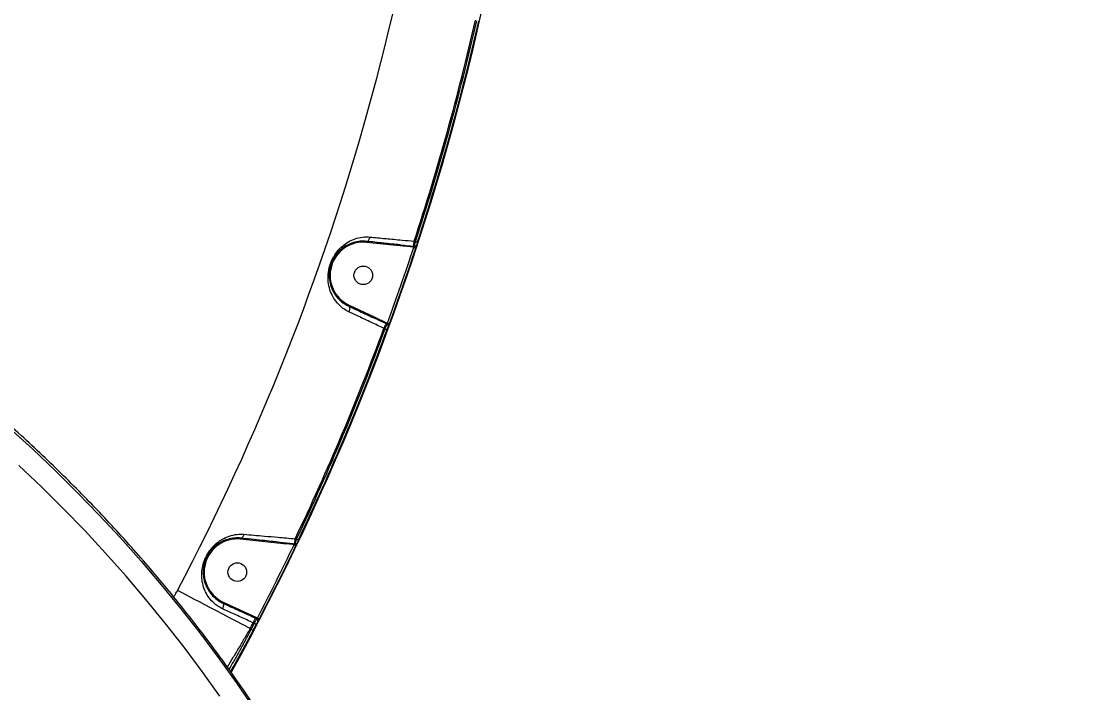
# Model space of a CAD drawing. Header units: millimetres. Extents: x -7098 to 6497, y -6127 to 5201.
# Drawn here: x -568 to -56, y 138 to 462 of the extents above; entities that cross this region are included whole.
import ezdxf

# ---------------------------------------------------------------- set-up
doc = ezdxf.new("R2010")
doc.units = ezdxf.units.MM
doc.layers.add('DIKOM_ОБЪЕКТ', color=7, linetype='Continuous')
doc.layers.add('DIKOM_РАЗМЕР_ЗОНА', color=7, linetype='Continuous')
doc.styles.add('style1', font='arial.ttf', dxfattribs={"width": 0.8})
doc.dimstyles.new('1-50', dxfattribs={"dimtxt": 300, "dimasz": 200, "dimexe": 100, "dimexo": 0, "dimgap": 100, "dimtad": 1, "dimdec": 0, "dimtxsty": 'style1', "dimcen": 0, "dimclrd": 7, "dimclre": 7, "dimadec": 1, "dimazin": 2, "dimtfac": 1, "dimtdec": 0, "dimtmove": 1, "dimatfit": 3, "dimfxl": 0, "dimlwd": 25, "dimlwe": 18, "dimarcsym": 0})

# ---------------------------------------------------------------- blocks, each defined once
blk = doc.blocks.new('*D19')
at = {"layer": 'Defpoints', "color": 0, "transparency": 16777216}
for p in [(-3422.39, 1730.25), (4498.46, 1730.25), (-3422.39, -5447.23)]:
    blk.add_point(p, dxfattribs=at)
at = {"layer": 'DIKOM_РАЗМЕР_ЗОНА', "color": 7, "lineweight": 18, "transparency": 16777216}
for p, q in [((-3422.39, 1730.25), (-3422.39, -5547.23)), ((4498.46, 1730.25), (4498.46, -5547.23))]:
    blk.add_line(p, q, dxfattribs=at)
at = {"layer": 'DIKOM_РАЗМЕР_ЗОНА', "color": 7, "lineweight": 25, "transparency": 16777216}
blk.add_line((4298.46, -5447.23), (-3222.39, -5447.23), dxfattribs=at)
at = {"layer": 'DIKOM_РАЗМЕР_ЗОНА', "color": 7, "transparency": 16777216}
for points in [[(-3222.39, -5413.9), (-3222.39, -5480.57), (-3422.39, -5447.23)], [(4298.46, -5413.9), (4298.46, -5480.57), (4498.46, -5447.23)]]:
    blk.add_solid(points, dxfattribs=at)
at = {"layer": 'DIKOM_РАЗМЕР_ЗОНА', "color": 0, "transparency": 16777216, "insert": (538.03, -5194.06), "char_height": 300, "attachment_point": 5, "style": 'style1'}
blk.add_mtext('7900', dxfattribs=at)
blk = doc.blocks.new('*D20')
at = {"layer": 'Defpoints', "color": 0, "transparency": 16777216}
for p in [(-611.97, 3700.63), (-5926, -2746.55), (-167.79, -2746.55)]:
    blk.add_point(p, dxfattribs=at)
at = {"layer": 'DIKOM_РАЗМЕР_ЗОНА', "color": 7, "lineweight": 18, "transparency": 16777216}
for p, q in [((-611.97, 3700.63), (-6026, 3700.63)), ((-167.79, -2746.55), (-6026, -2746.55))]:
    blk.add_line(p, q, dxfattribs=at)
at = {"layer": 'DIKOM_РАЗМЕР_ЗОНА', "color": 7, "lineweight": 25, "transparency": 16777216}
blk.add_line((-5926, 3500.63), (-5926, -2546.55), dxfattribs=at)
at = {"layer": 'DIKOM_РАЗМЕР_ЗОНА', "color": 7, "transparency": 16777216}
for points in [[(-5959.34, 3500.63), (-5892.67, 3500.63), (-5926, 3700.63)], [(-5959.34, -2546.55), (-5892.67, -2546.55), (-5926, -2746.55)]]:
    blk.add_solid(points, dxfattribs=at)
at = {"layer": 'DIKOM_РАЗМЕР_ЗОНА', "color": 0, "transparency": 16777216, "insert": (-6179.18, 477.04), "char_height": 300, "attachment_point": 5, "rotation": 90, "style": 'style1'}
blk.add_mtext('6450', dxfattribs=at)
blk = doc.blocks.new('*D18')
at = {"layer": 'Defpoints', "color": 0, "transparency": 16777216}
for p in [(-621.7, 5200.63), (-6648, -4870.84), (-133.42, -4870.84)]:
    blk.add_point(p, dxfattribs=at)
at = {"layer": 'DIKOM_РАЗМЕР_ЗОНА', "color": 7, "lineweight": 18, "transparency": 16777216}
for p, q in [((-621.7, 5200.63), (-6748, 5200.63)), ((-133.42, -4870.84), (-6748, -4870.84))]:
    blk.add_line(p, q, dxfattribs=at)
at = {"layer": 'DIKOM_РАЗМЕР_ЗОНА', "color": 7, "lineweight": 25, "transparency": 16777216}
blk.add_line((-6648, 5000.63), (-6648, -4670.84), dxfattribs=at)
at = {"layer": 'DIKOM_РАЗМЕР_ЗОНА', "color": 7, "transparency": 16777216}
for points in [[(-6681.34, 5000.63), (-6614.67, 5000.63), (-6648, 5200.63)], [(-6681.34, -4670.84), (-6614.67, -4670.84), (-6648, -4870.84)]]:
    blk.add_solid(points, dxfattribs=at)
at = {"layer": 'DIKOM_РАЗМЕР_ЗОНА', "color": 0, "transparency": 16777216, "insert": (-6901.18, 458.27), "char_height": 300, "attachment_point": 5, "rotation": 90, "style": 'style1'}
blk.add_mtext('10100', dxfattribs=at)
blk = doc.blocks.new('*D17')
at = {"layer": 'Defpoints', "color": 0, "transparency": 16777216}
for p in [(-5422.39, 1752.13), (6497.47, 1509.82), (-5422.39, -6026.73)]:
    blk.add_point(p, dxfattribs=at)
at = {"layer": 'DIKOM_РАЗМЕР_ЗОНА', "color": 7, "lineweight": 18, "transparency": 16777216}
for p, q in [((-5422.39, 1752.13), (-5422.39, -6126.73)), ((6497.47, 1509.82), (6497.47, -6126.73))]:
    blk.add_line(p, q, dxfattribs=at)
at = {"layer": 'DIKOM_РАЗМЕР_ЗОНА', "color": 7, "lineweight": 25, "transparency": 16777216}
blk.add_line((6297.47, -6026.73), (-5222.39, -6026.73), dxfattribs=at)
at = {"layer": 'DIKOM_РАЗМЕР_ЗОНА', "color": 7, "transparency": 16777216}
for points in [[(-5222.39, -5993.4), (-5222.39, -6060.07), (-5422.39, -6026.73)], [(6297.47, -5993.4), (6297.47, -6060.07), (6497.47, -6026.73)]]:
    blk.add_solid(points, dxfattribs=at)
at = {"layer": 'DIKOM_РАЗМЕР_ЗОНА', "color": 0, "transparency": 16777216, "insert": (537.54, -5773.56), "char_height": 300, "attachment_point": 5, "style": 'style1'}
blk.add_mtext('11900', dxfattribs=at)

msp = doc.modelspace()

# ---------------------------------------------------------------- linework, layer by layer
at = {"layer": 'DIKOM_ОБЪЕКТ', "color": 7, "linetype": 'Continuous', "lineweight": 15}
for p, q in [((-385.18, 353.87), (-401.23, 355.58)), ((-378.57, 353.2), (-385.18, 353.87)), ((-378.52, 353.69), (-378.11, 353.65)), ((-378.25, 356.15), (-377.58, 356.07)), ((-378.43, 353.19), (-378.57, 353.2)), ((-409.66, 325.19), (-397.54, 319.55)), ((-397.54, 319.55), (-391.64, 316.77)), ((-392.29, 313.81), (-392.89, 314.09)), ((-391.32, 316.07), (-391.85, 316.32)), ((-391.64, 316.77), (-391.18, 316.55)), ((-442.88, 210.25), (-462.05, 212.29)), ((-435.97, 210.05), (-435.74, 210.03)), ((-435.7, 212.5), (-435.01, 212.43)), ((-470.48, 181.9), (-460.64, 177.33)), ((-460.64, 177.33), (-454.76, 174.55)), ((-454.26, 173.78), (-454.97, 174.1)), ((-454.76, 174.55), (-453.95, 174.17)), ((-457.46, 169.1), (-456.89, 168.76)), ((-455.41, 171.59), (-456.01, 171.87))]:
    msp.add_line(p, q, dxfattribs=at)
at = {"layer": 'DIKOM_ОБЪЕКТ', "color": 7, "linetype": 'Continuous', "lineweight": 15, "flags": 128}
for points in [[(-401.23, 355.58), (-401.22, 355.67), (-401.21, 355.77), (-401.2, 355.85), (-401.19, 355.93), (-401.19, 355.99), (-401.18, 356.03), (-401.18, 356.06), (-401.18, 356.07)], [(-385.18, 353.87), (-385.17, 353.96), (-385.16, 354.06), (-385.15, 354.14), (-385.15, 354.22), (-385.14, 354.28), (-385.13, 354.33), (-385.13, 354.35), (-385.13, 354.36)], [(-378.57, 353.2), (-378.56, 353.29), (-378.55, 353.37), (-378.54, 353.45), (-378.53, 353.52), (-378.53, 353.59), (-378.52, 353.64), (-378.52, 353.67), (-378.52, 353.69)], [(-378.52, 353.69), (-378.5, 353.8), (-378.48, 353.99), (-378.46, 354.23), (-378.43, 354.54), (-378.39, 354.9), (-378.35, 355.29), (-378.3, 355.71), (-378.25, 356.15)], [(-377.58, 356.07), (-377.4, 356.01), (-377.23, 355.96), (-377.07, 355.91), (-376.93, 355.86), (-376.81, 355.82), (-376.72, 355.79), (-376.66, 355.77), (-376.63, 355.76)], [(-378.43, 353.19), (-378.25, 353.13), (-378.08, 353.07), (-377.92, 353.02), (-377.77, 352.97), (-377.65, 352.93), (-377.57, 352.9), (-377.51, 352.88), (-377.48, 352.88)], [(-409.66, 325.19), (-409.7, 325.1), (-409.74, 325.01), (-409.78, 324.93), (-409.81, 324.87), (-409.84, 324.81), (-409.85, 324.77), (-409.87, 324.74), (-409.87, 324.73)], [(-397.54, 319.55), (-397.58, 319.47), (-397.62, 319.38), (-397.66, 319.3), (-397.69, 319.23), (-397.71, 319.18), (-397.73, 319.14), (-397.75, 319.11), (-397.75, 319.1)], [(-391.85, 316.32), (-391.9, 316.22), (-391.97, 316.06), (-392.08, 315.83), (-392.21, 315.55), (-392.36, 315.22), (-392.53, 314.86), (-392.7, 314.48), (-392.89, 314.09)], [(-392.29, 313.81), (-392.11, 313.74), (-391.94, 313.68), (-391.78, 313.62), (-391.64, 313.57), (-391.52, 313.52), (-391.43, 313.49), (-391.37, 313.47), (-391.35, 313.46)], [(-391.64, 316.77), (-391.68, 316.69), (-391.71, 316.61), (-391.75, 316.54), (-391.78, 316.48), (-391.8, 316.42), (-391.82, 316.37), (-391.84, 316.34), (-391.85, 316.32)], [(-391.18, 316.55), (-391, 316.49), (-390.83, 316.42), (-390.67, 316.37), (-390.53, 316.31), (-390.41, 316.27), (-390.32, 316.24), (-390.26, 316.22), (-390.24, 316.21)], [(-573.61, 265.93), (-562.43, 255.73), (-551.48, 245.32), (-540.77, 234.69), (-530.3, 223.87), (-520.08, 212.86), (-510.11, 201.65), (-500.4, 190.27), (-490.95, 178.71), (-481.77, 166.98), (-472.86, 155.09), (-464.24, 143.04), (-455.9, 130.84)], [(-472.07, 136.52), (-480.59, 148.43), (-489.39, 160.18), (-498.46, 171.77), (-507.79, 183.19), (-517.38, 194.44), (-527.23, 205.52), (-537.33, 216.4), (-547.67, 227.09), (-558.25, 237.59), (-569.07, 247.88)], [(-462.05, 212.29), (-462.04, 212.39), (-462.03, 212.48), (-462.02, 212.57), (-462.02, 212.64), (-462.01, 212.7), (-462, 212.75), (-462, 212.78), (-462, 212.79)], [(-442.88, 210.25), (-442.87, 210.34), (-442.86, 210.44), (-442.85, 210.52), (-442.84, 210.6), (-442.83, 210.66), (-442.83, 210.71), (-442.82, 210.74), (-442.82, 210.75)], [(-435.99, 209.8), (-435.99, 209.84), (-435.98, 209.89), (-435.98, 209.93), (-435.97, 209.96), (-435.97, 209.99), (-435.97, 210.02), (-435.97, 210.04), (-435.97, 210.05)], [(-435.97, 210.05), (-435.95, 210.16), (-435.93, 210.34), (-435.91, 210.59), (-435.88, 210.9), (-435.84, 211.25), (-435.8, 211.65), (-435.75, 212.07), (-435.7, 212.5)], [(-435.01, 212.43), (-434.84, 212.35), (-434.67, 212.27), (-434.52, 212.19), (-434.38, 212.13), (-434.27, 212.08), (-434.19, 212.04), (-434.13, 212.01), (-434.11, 212)], [(-436.26, 209.59), (-436.09, 209.5), (-435.92, 209.42), (-435.77, 209.35), (-435.64, 209.29), (-435.52, 209.23), (-435.44, 209.19), (-435.38, 209.16), (-435.36, 209.15)], [(-435.99, 209.8), (-435.83, 209.74), (-435.68, 209.71), (-435.53, 209.69), (-435.39, 209.68), (-435.27, 209.7), (-435.17, 209.73), (-435.09, 209.77), (-435.04, 209.84)], [(-457.46, 169.1), (-460.84, 170.88), (-464.18, 172.64), (-467.46, 174.37), (-470.66, 176.05), (-473.73, 177.67), (-476.65, 179.21), (-479.4, 180.65), (-481.95, 181.99), (-484.28, 183.22), (-486.36, 184.32), (-488.17, 185.27), (-489.71, 186.08), (-490.95, 186.74), (-491.89, 187.23), (-492.52, 187.56)], [(-470.48, 181.9), (-470.52, 181.81), (-470.56, 181.73), (-470.6, 181.65), (-470.63, 181.58), (-470.66, 181.52), (-470.68, 181.48), (-470.69, 181.46), (-470.69, 181.45)], [(-460.64, 177.33), (-460.68, 177.24), (-460.72, 177.16), (-460.76, 177.08), (-460.79, 177.01), (-460.82, 176.95), (-460.84, 176.91), (-460.85, 176.89), (-460.85, 176.88)], [(-454.97, 174.1), (-455.01, 174), (-455.09, 173.84), (-455.2, 173.61), (-455.33, 173.33), (-455.48, 173.01), (-455.64, 172.65), (-455.82, 172.26), (-456.01, 171.87)], [(-454.76, 174.55), (-454.8, 174.47), (-454.83, 174.39), (-454.87, 174.32), (-454.9, 174.26), (-454.92, 174.2), (-454.94, 174.16), (-454.96, 174.12), (-454.97, 174.1)], [(-453.95, 174.17), (-453.78, 174.09), (-453.62, 174), (-453.47, 173.92), (-453.34, 173.85), (-453.22, 173.8), (-453.14, 173.75), (-453.09, 173.73), (-453.07, 173.71)], [(-455.41, 171.59), (-455.24, 171.5), (-455.08, 171.42), (-454.93, 171.34), (-454.79, 171.27), (-454.68, 171.21), (-454.6, 171.17), (-454.54, 171.14), (-454.52, 171.13)], [(-456.89, 168.76), (-456.73, 168.67), (-456.56, 168.58), (-456.41, 168.5), (-456.28, 168.43), (-456.17, 168.38), (-456.09, 168.33), (-456.03, 168.3), (-456.01, 168.29)]]:
    msp.add_lwpolyline(points, dxfattribs=at)
at = {"layer": 'DIKOM_ОБЪЕКТ', "color": 7, "linetype": 'Continuous', "lineweight": 15}
for centre in [(-402.83, 339.66), (-463.65, 196.37)]:
    msp.add_circle(centre, 4.5, dxfattribs=at)
for centre, radius, start, end in [((-1526.29, 731.99), 1210, 331.13785, 359.95261), ((-1526.29, 731.99), 1168.37, 332.22698, 356.77302), ((-1526.29, 731.99), 1208, 341.87275, 347.12725), ((-1526.29, 731.99), 1208.65, 341.87943, 347.12057), ((-1526.29, 731.99), 1209.65, 341.87943, 347.12057), ((-402.83, 339.66), 16, 84.2734, 244.7266), ((-378, 354.64), 0.997, 263.6626, 341.1244), ((-1526.29, 731.99), 1208.75, 339.89821, 341.73697), ((-1526.29, 731.99), 1209.75, 339.89821, 341.73697), ((-1526.29, 731.99), 1208, 334.52992, 339.76044), ((-1526.29, 731.99), 1208.65, 334.54093, 339.75788), ((-1526.29, 731.99), 1209.65, 334.54093, 339.75788), ((-391.73, 315.17), 0.999, 340.5709, 65.1698), ((-463.65, 196.37), 16, 84.2734, 244.7266), ((-435.62, 211.01), 0.995, 263.4778, 333.8258), ((-1526.29, 731.99), 1208.75, 332.51743, 334.39379), ((-1526.29, 731.99), 1209.75, 332.51743, 334.39379), ((-1526.29, 731.99), 1208, 332.22698, 332.37538), ((-1526.29, 731.99), 1208.65, 332.22521, 332.37685), ((-1526.29, 731.99), 1209.65, 332.22521, 332.37685), ((-454.68, 172.87), 1, 333.28, 64.983)]:
    msp.add_arc(centre, radius, start, end, dxfattribs=at)
for points, knots in [([(-409.84, 322.07), (-410.05, 322.17), (-411.11, 322.7), (-412.85, 323.84), (-414.99, 325.75), (-416.83, 328.07), (-418.43, 331.02), (-419.55, 334.45), (-419.96, 338.21), (-419.7, 341.44), (-419.15, 343.87), (-418.57, 345.68), (-417.82, 347.41), (-416.85, 349.2), (-415.63, 350.96), (-413.83, 353.01), (-411.47, 355.01), (-408.42, 356.75), (-405.04, 357.89), (-402.05, 358.28), (-400.23, 358.18), (-399.68, 358.15)], [0, 0, 0, 0, 0.013454, 0.066322, 0.11923, 0.183273, 0.24735, 0.32648, 0.405365, 0.467861, 0.499097, 0.530304, 0.561442, 0.592622, 0.634514, 0.676489, 0.748085, 0.81976, 0.893958, 0.968065, 1, 1, 1, 1]), ([(-401.18, 356.07), (-401.18, 356.07), (-401.68, 356.1), (-403.34, 356.23), (-406.07, 355.94), (-409.13, 355.01), (-411.9, 353.55), (-414.02, 351.87), (-415.66, 350.09), (-416.74, 348.6), (-417.62, 347.04), (-418.41, 345.23), (-418.88, 343.6), (-419.27, 341.5), (-419.43, 338.96), (-418.97, 335.7), (-417.9, 332.7), (-416.38, 330.11), (-414.66, 328.05), (-412.68, 326.34), (-411.06, 325.31), (-410.07, 324.83), (-409.87, 324.73), (-409.87, 324.73)], [0, 0, 0, 0, 0.000041, 0.032604, 0.10772, 0.184901, 0.256661, 0.32998, 0.370391, 0.411692, 0.440277, 0.469963, 0.516412, 0.52784, 0.587809, 0.665677, 0.746578, 0.811762, 0.87806, 0.931753, 0.986408, 0.999967, 1, 1, 1, 1]), ([(-401.18, 356.07), (-401.03, 356.09), (-400.74, 356.11), (-400.31, 356.5), (-399.95, 357.1), (-399.78, 357.66), (-399.7, 358.01), (-399.69, 358.1), (-399.68, 358.15)], [0, 0, 0, 0, 0.231626, 0.463242, 0.694872, 0.926479, 0.961026, 1, 1, 1, 1]), ([(-385.13, 354.36), (-386.47, 354.51), (-389.17, 354.79), (-393.21, 355.22), (-397.27, 355.66), (-399.87, 355.93), (-401.18, 356.07)], [0, 0, 0, 0, 0.238039, 0.478157, 0.73771, 1, 1, 1, 1]), ([(-399.68, 358.15), (-398.45, 358.03), (-395.99, 357.8), (-392.1, 357.44), (-388.13, 357.07), (-383.53, 356.64), (-380.21, 356.33), (-378.25, 356.15)], [0, 0, 0, 0, 0.187286, 0.37655, 0.557007, 0.739195, 1, 1, 1, 1]), ([(-385.13, 354.36), (-384.8, 354.33), (-383.14, 354.16), (-380.93, 353.95), (-379.06, 353.75), (-378.52, 353.69)], [0, 0, 0, 0, 0.150428, 0.752133, 1, 1, 1, 1]), ([(-378.43, 353.19), (-378.39, 353.24), (-378.31, 353.34), (-378.21, 353.49), (-378.14, 353.59), (-378.11, 353.63), (-378.11, 353.65), (-378.11, 353.65), (-378.11, 353.65)], [0, 0, 0, 0, 0.263017, 0.516001, 0.752086, 0.941066, 0.974185, 1, 1, 1, 1]), ([(-378.11, 353.65), (-378.11, 353.66), (-378.1, 353.71), (-378.06, 353.94), (-377.95, 354.49), (-377.78, 355.24), (-377.65, 355.79), (-377.58, 356.07)], [0, 0, 0, 0, 0.028633, 0.267098, 0.510161, 0.755653, 1, 1, 1, 1]), ([(-377.06, 354.32), (-377.06, 354.32), (-377.06, 354.28), (-377.09, 354.15), (-377.19, 353.82), (-377.32, 353.37), (-377.43, 353.04), (-377.48, 352.88)], [0, 0, 0, 0, 0.027861, 0.264998, 0.507701, 0.753931, 1, 1, 1, 1]), ([(-376.63, 355.76), (-376.69, 355.6), (-376.8, 355.26), (-376.93, 354.82), (-377.02, 354.49), (-377.05, 354.36), (-377.06, 354.32), (-377.06, 354.32)], [0, 0, 0, 0, 0.245768, 0.49177, 0.734282, 0.971531, 1, 1, 1, 1]), ([(-350.08, -200.49), (-350.09, -198.25), (-350.11, -191.78), (-350.38, -181.06), (-350.99, -168.31), (-351.92, -155.55), (-353.14, -142.76), (-354.67, -129.97), (-356.5, -117.17), (-358.63, -104.38), (-361.06, -91.59), (-363.79, -78.82), (-366.82, -66.07), (-370.15, -53.35), (-373.77, -40.66), (-377.69, -28.02), (-381.9, -15.41), (-386.39, -2.87), (-391.18, 9.63), (-396.24, 22.05), (-401.59, 34.41), (-407.22, 46.68), (-413.13, 58.88), (-419.31, 70.98), (-425.76, 82.99), (-432.48, 94.9), (-439.47, 106.71), (-446.71, 118.4), (-454.21, 129.97), (-461.97, 141.41), (-469.97, 152.73), (-478.22, 163.91), (-486.72, 174.96), (-495.45, 185.85), (-504.41, 196.6), (-513.61, 207.18), (-523.02, 217.61), (-532.66, 227.87), (-542.51, 237.95), (-552.58, 247.86), (-562.84, 257.59), (-573.31, 267.13), (-583.98, 276.48), (-594.83, 285.63), (-605.87, 294.58), (-617.08, 303.33), (-628.47, 311.87), (-640.03, 320.18), (-649.61, 326.84), (-655.37, 330.67), (-657.18, 331.86)], [0, 0, 0, 0, 0.011262, 0.032523, 0.053786, 0.07505, 0.096315, 0.117582, 0.138851, 0.160121, 0.181393, 0.202666, 0.22394, 0.245215, 0.266492, 0.28777, 0.309049, 0.330329, 0.351611, 0.372893, 0.394176, 0.41546, 0.436744, 0.45803, 0.479316, 0.500603, 0.52189, 0.543178, 0.564467, 0.585756, 0.607045, 0.628335, 0.649626, 0.670916, 0.692207, 0.713498, 0.73479, 0.756082, 0.777374, 0.798666, 0.819958, 0.841251, 0.862543, 0.883836, 0.905129, 0.926422, 0.947715, 0.969008, 0.990301, 1, 1, 1, 1]), ([(-409.87, 324.73), (-409.76, 324.65), (-409.55, 324.49), (-409.42, 323.95), (-409.45, 323.26), (-409.61, 322.65), (-409.76, 322.25), (-409.82, 322.11), (-409.84, 322.07)], [0, 0, 0, 0, 0.220491, 0.440962, 0.661467, 0.881951, 0.963564, 1, 1, 1, 1]), ([(-409.87, 324.73), (-408.16, 323.94), (-405.37, 322.64), (-401.27, 320.74), (-398.93, 319.65), (-397.75, 319.1)], [0, 0, 0, 0, 0.442703, 0.720168, 1, 1, 1, 1]), ([(-392.89, 314.09), (-394.91, 315.04), (-399, 316.96), (-404.45, 319.53), (-408.02, 321.21), (-409.6, 321.96), (-409.84, 322.07)], [0, 0, 0, 0, 0.343501, 0.696938, 0.954528, 1, 1, 1, 1]), ([(-391.85, 316.32), (-392.15, 316.46), (-393.66, 317.17), (-395.62, 318.11), (-397.29, 318.89), (-397.75, 319.1)], [0, 0, 0, 0, 0.153321, 0.76658, 1, 1, 1, 1]), ([(-392.29, 313.81), (-392.27, 313.85), (-392.15, 314.16), (-391.91, 314.72), (-391.64, 315.38), (-391.42, 315.88), (-391.35, 316.01), (-391.32, 316.07)], [0, 0, 0, 0, 0.042229, 0.281986, 0.521269, 0.760621, 1, 1, 1, 1]), ([(-390.79, 314.83), (-390.81, 314.8), (-390.86, 314.72), (-390.98, 314.41), (-391.14, 314.01), (-391.27, 313.67), (-391.34, 313.49), (-391.35, 313.46)], [0, 0, 0, 0, 0.2394, 0.478672, 0.717925, 0.957758, 1, 1, 1, 1]), ([(-391.32, 316.07), (-391.31, 316.09), (-391.29, 316.11), (-391.26, 316.22), (-391.22, 316.36), (-391.19, 316.48), (-391.18, 316.54), (-391.18, 316.55)], [0, 0, 0, 0, 0.23689, 0.474281, 0.713768, 0.956633, 1, 1, 1, 1]), ([(-390.24, 316.21), (-390.25, 316.18), (-390.32, 316), (-390.45, 315.65), (-390.6, 315.25), (-390.73, 314.95), (-390.77, 314.87), (-390.79, 314.83)], [0, 0, 0, 0, 0.042629, 0.282476, 0.521645, 0.760763, 1, 1, 1, 1]), ([(-470.85, 178.71), (-471.58, 179.09), (-473.04, 179.85), (-475.24, 181.58), (-477.33, 183.86), (-479.09, 186.78), (-480.27, 189.94), (-480.83, 193.11), (-480.86, 196.18), (-480.44, 199.24), (-479.6, 201.99), (-478.56, 204.21), (-477.62, 205.84), (-476.53, 207.37), (-475.09, 209.03), (-473.28, 210.68), (-470.71, 212.44), (-467.57, 213.87), (-464, 214.72), (-461.55, 214.66), (-460.44, 214.64)], [0, 0, 0, 0, 0.045079, 0.090183, 0.158889, 0.227684, 0.298404, 0.369113, 0.425048, 0.480819, 0.54082, 0.571384, 0.601955, 0.634467, 0.66703, 0.719848, 0.772771, 0.852886, 0.932988, 1, 1, 1, 1]), ([(-462, 212.79), (-462, 212.79), (-463.01, 212.9), (-465.23, 212.9), (-468.45, 212.28), (-471.27, 211.1), (-473.58, 209.62), (-475.19, 208.23), (-476.49, 206.78), (-477.62, 205.24), (-478.44, 203.76), (-479.27, 201.8), (-479.9, 199.66), (-480.2, 197.01), (-480.1, 194.31), (-479.52, 191.53), (-478.38, 188.74), (-476.72, 186.14), (-474.78, 184.08), (-472.71, 182.53), (-471.4, 181.76), (-470.69, 181.45), (-470.69, 181.45)], [0, 0, 0, 0, 0.000049, 0.068789, 0.149647, 0.232577, 0.284534, 0.337528, 0.368025, 0.399364, 0.443484, 0.455882, 0.512445, 0.566692, 0.622777, 0.694211, 0.767089, 0.836863, 0.908335, 0.953763, 0.999977, 1, 1, 1, 1]), ([(-462, 212.79), (-461.84, 212.8), (-461.52, 212.82), (-461.06, 213.21), (-460.7, 213.79), (-460.51, 214.31), (-460.45, 214.59), (-460.44, 214.64)], [0, 0, 0, 0, 0.246246, 0.492475, 0.738707, 0.958039, 1, 1, 1, 1]), ([(-442.82, 210.75), (-444.29, 210.9), (-447.25, 211.22), (-451.97, 211.72), (-457, 212.25), (-460.32, 212.61), (-462, 212.79)], [0, 0, 0, 0, 0.21607, 0.43411, 0.714767, 1, 1, 1, 1]), ([(-460.44, 214.64), (-458.87, 214.51), (-455.7, 214.23), (-450.22, 213.76), (-444.93, 213.3), (-439.95, 212.87), (-437.12, 212.62), (-435.7, 212.5)], [0, 0, 0, 0, 0.210649, 0.424749, 0.676212, 0.8374, 1, 1, 1, 1]), ([(-436.26, 209.59), (-436.48, 209.61), (-438.68, 209.84), (-440.89, 210.05), (-442.88, 210.25)], [0, 0, 0, 0, 0.097398, 1, 1, 1, 1]), ([(-442.82, 210.75), (-440.83, 210.55), (-438.55, 210.32), (-436.26, 210.08), (-435.97, 210.05)], [0, 0, 0, 0, 0.870204, 1, 1, 1, 1]), ([(-435.99, 209.8), (-435.95, 209.83), (-435.87, 209.9), (-435.78, 209.97), (-435.74, 210.01), (-435.74, 210.02), (-435.74, 210.03)], [0, 0, 0, 0, 0.328111, 0.678659, 0.920359, 1, 1, 1, 1]), ([(-435.74, 210.03), (-435.72, 210.1), (-435.68, 210.25), (-435.52, 210.82), (-435.29, 211.57), (-435.1, 212.14), (-435.01, 212.43)], [0, 0, 0, 0, 0.242499, 0.491702, 0.747258, 1, 1, 1, 1]), ([(-434.73, 210.58), (-434.74, 210.53), (-434.77, 210.45), (-434.89, 210.18), (-434.99, 209.94), (-435.04, 209.84)], [0, 0, 0, 0, 0.350957, 0.701374, 1, 1, 1, 1]), ([(-434.11, 212), (-434.19, 211.83), (-434.34, 211.49), (-434.54, 211.05), (-434.69, 210.71), (-434.72, 210.62), (-434.73, 210.58)], [0, 0, 0, 0, 0.25661, 0.513669, 0.761211, 1, 1, 1, 1]), ([(-436.26, 209.59), (-436.2, 209.64), (-436.1, 209.71), (-436.02, 209.78), (-435.99, 209.8)], [0, 0, 0, 0, 0.720712, 1, 1, 1, 1]), ([(-435.04, 209.84), (-435.07, 209.77), (-435.17, 209.56), (-435.28, 209.32), (-435.36, 209.15)], [0, 0, 0, 0, 0.287957, 1, 1, 1, 1]), ([(-494.33, 184.38), (-494.06, 184.81), (-493.45, 185.8), (-492.85, 186.93), (-492.52, 187.56)], [0, 0, 0, 0, 0.437684, 1, 1, 1, 1]), ([(-470.69, 181.45), (-470.6, 181.37), (-470.41, 181.23), (-470.32, 180.71), (-470.38, 180.03), (-470.57, 179.37), (-470.74, 178.93), (-470.83, 178.75), (-470.85, 178.71)], [0, 0, 0, 0, 0.212337, 0.424671, 0.63701, 0.849349, 0.965461, 1, 1, 1, 1]), ([(-470.69, 181.45), (-469.71, 180.99), (-467.64, 180.03), (-464.35, 178.5), (-462.02, 177.42), (-460.85, 176.88)], [0, 0, 0, 0, 0.309354, 0.653217, 1, 1, 1, 1]), ([(-456.01, 171.87), (-458.02, 172.8), (-462.11, 174.68), (-467.08, 176.97), (-469.92, 178.28), (-470.85, 178.71)], [0, 0, 0, 0, 0.395874, 0.803221, 1, 1, 1, 1]), ([(-454.97, 174.1), (-455.27, 174.24), (-456.78, 174.95), (-458.74, 175.89), (-460.4, 176.66), (-460.85, 176.88)], [0, 0, 0, 0, 0.153666, 0.768301, 1, 1, 1, 1]), ([(-454.26, 173.78), (-454.25, 173.79), (-454.22, 173.81), (-454.15, 173.89), (-454.06, 174.01), (-453.99, 174.11), (-453.96, 174.17), (-453.95, 174.17)], [0, 0, 0, 0, 0.240298, 0.481214, 0.722271, 0.962922, 1, 1, 1, 1]), ([(-457.46, 169.1), (-458.39, 167.51), (-460.25, 164.35), (-463.03, 159.64), (-465.76, 155.07), (-467.6, 152.02), (-468.47, 150.59), (-468.49, 150.55)], [0, 0, 0, 0, 0.246792, 0.493585, 0.743159, 0.993515, 1, 1, 1, 1]), ([(-455.41, 171.59), (-455.39, 171.63), (-455.24, 171.92), (-454.97, 172.46), (-454.64, 173.1), (-454.38, 173.58), (-454.3, 173.71), (-454.26, 173.78)], [0, 0, 0, 0, 0.03724, 0.278101, 0.518862, 0.759393, 1, 1, 1, 1]), ([(-453.79, 172.42), (-453.82, 172.38), (-453.87, 172.31), (-454.04, 172.02), (-454.25, 171.64), (-454.42, 171.32), (-454.51, 171.15), (-454.52, 171.13)], [0, 0, 0, 0, 0.240751, 0.481351, 0.722107, 0.962821, 1, 1, 1, 1]), ([(-453.07, 173.71), (-453.08, 173.69), (-453.17, 173.52), (-453.34, 173.2), (-453.55, 172.82), (-453.71, 172.53), (-453.76, 172.46), (-453.79, 172.42)], [0, 0, 0, 0, 0.037233, 0.277867, 0.518578, 0.75924, 1, 1, 1, 1]), ([(-467.62, 149.33), (-466.93, 150.52), (-465.4, 153.15), (-462.82, 157.75), (-459.91, 163.06), (-457.9, 166.86), (-456.89, 168.76)], [0, 0, 0, 0, 0.198198, 0.439725, 0.71986, 1, 1, 1, 1]), ([(-456.01, 168.29), (-457.04, 166.35), (-459.1, 162.48), (-462.07, 157.07), (-464.71, 152.35), (-466.28, 149.66), (-466.99, 148.44)], [0, 0, 0, 0, 0.279686, 0.55937, 0.800569, 1, 1, 1, 1])]:
    msp.add_open_spline(points, degree=3, knots=knots, dxfattribs=at)

# ---------------------------------------------------------------- dimensions: what is measured, and where the dimension line sits
at = {"layer": 'DIKOM_РАЗМЕР_ЗОНА'}
for base, p1, p2, text, picture, middle in [((-6648, -4870.84), (-621.7, 5200.63), (-133.42, -4870.84), '10100', '*D18', (-6648, 458.27)), ((-5926, -2746.55), (-611.97, 3700.63), (-167.79, -2746.55), '6450', '*D20', (-5926, 477.04))]:
    dim = msp.add_linear_dim(base=base, p1=p1, p2=p2, angle=90, text=text, dimstyle='1-50', override={"dimscale": 1, "dimtix": 0, "dimtofl": 1, "dimtmove": 1, "dimatfit": 3}, dxfattribs=at)
    dim.commit()
    dim.dimension.update_dxf_attribs({"geometry": picture, "text_midpoint": middle, "dimtype": 160})
for base, p1, p2, text, picture, middle in [((-5422.39, -6026.73), (6497.47, 1509.82), (-5422.39, 1752.13), '11900', '*D17', (537.54, -6026.73)), ((-3422.39, -5447.23), (4498.46, 1730.25), (-3422.39, 1730.25), '7900', '*D19', (538.03, -5447.23))]:
    dim = msp.add_linear_dim(base=base, p1=p1, p2=p2, text=text, dimstyle='1-50', override={"dimscale": 1, "dimtix": 0, "dimtofl": 1, "dimtmove": 1, "dimatfit": 3}, dxfattribs=at)
    dim.commit()
    dim.dimension.update_dxf_attribs({"geometry": picture, "text_midpoint": middle, "dimtype": 160})

doc.saveas('drawing.dxf')
